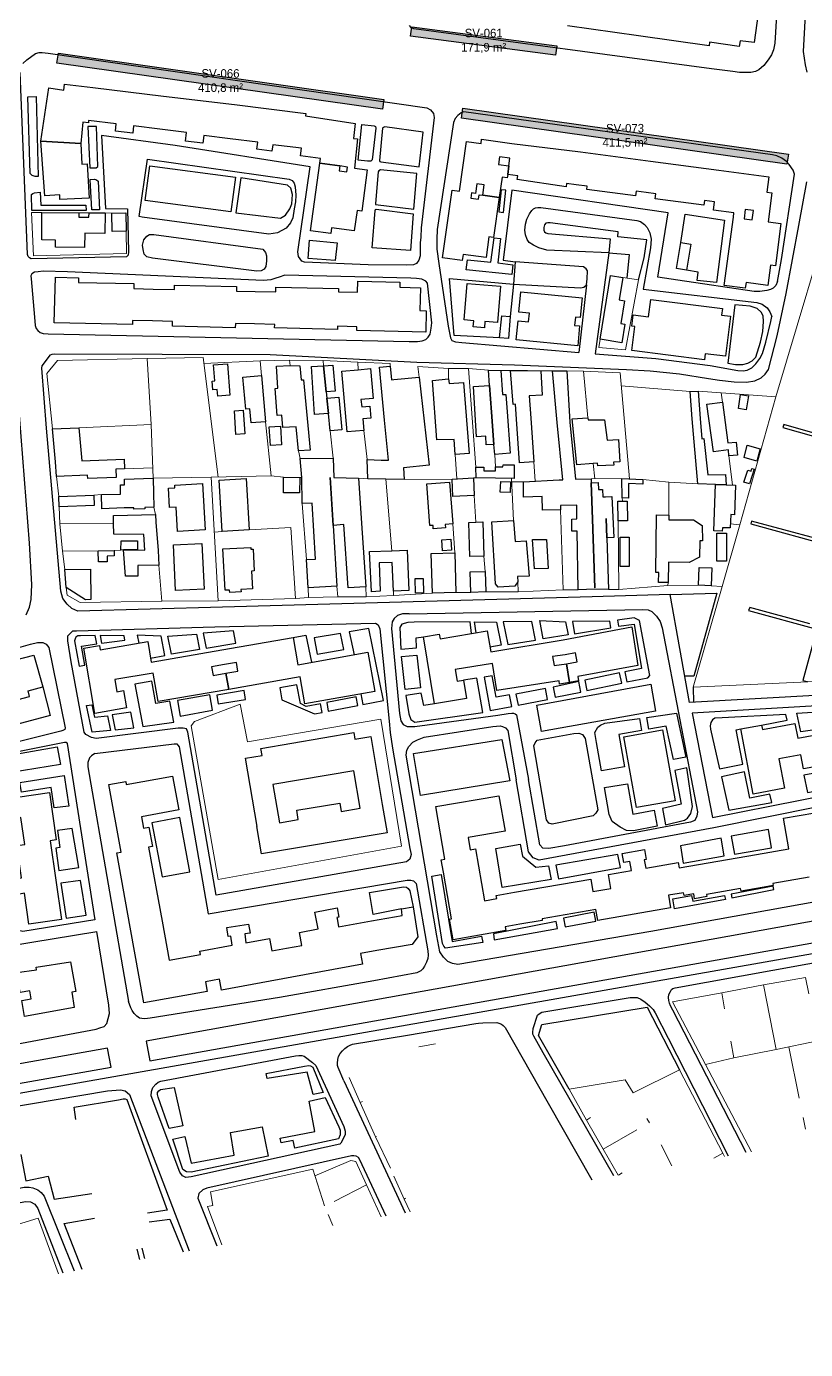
# Model space of a CAD drawing. Header units: metres. Extents: x -1319 to 2200, y -1209 to 1268.
# Drawn here: x -229.9 to 44.5, y -1197 to -731 of the extents above; entities that cross this region are included whole.
import ezdxf

# ---------------------------------------------------------------- set-up
doc = ezdxf.new("R2010")
doc.units = ezdxf.units.M
for name, color, linetype, lineweight, true_color in [('CLADIRI_CONTUR', 7, 'Continuous', 25, 0x4b5962), ('LIMITA_STUDIU', 7, 'Continuous', 25, 0x354c40), ('PARCELE_CONTUR', 7, 'Continuous', 13, 0xb58c63), ('PAVAJ', 7, 'Continuous', 25, 0xd1d6d2), ('STRAZI', 7, 'Continuous', 25, 0xc4cccb), ('VERDE_PLIN', 7, 'Continuous', 25, 0x286847)]:
    doc.layers.add(name, color=color, linetype=linetype, lineweight=lineweight, true_color=true_color)
doc.layers.add('VERDE_CONTUR_CALCUL', color=82, linetype='Continuous', true_color=0x286847)
doc.layers.add('VERDE_SUPRAFETE', color=7, linetype='Continuous', true_color=0x1e372a)

msp = doc.modelspace()

# ---------------------------------------------------------------- hatches: boundary and pattern name
at = {"layer": 'VERDE_PLIN'}
h = msp.add_hatch(color=256, dxfattribs=at)
h.dxf.hatch_style = 1
h.paths.add_polyline_path([(-94.15, -731.05), (-94.59, -734.37), (-43.59, -741.07), (-43.15, -737.76), (-94.15, -731.05)])
h = msp.add_hatch(color=256, dxfattribs=at)
h.dxf.hatch_style = 1
h.paths.add_polyline_path([(-219.17, -743.95), (-104.53, -760.13), (-104.04, -756.64), (-218.67, -740.42), (-219.17, -743.95)])
h = msp.add_hatch(color=256, dxfattribs=at)
h.dxf.hatch_style = 1
h.paths.add_polyline_path([(-76.19, -759.71), (-76.69, -763.24), (37.94, -779.44), (38.44, -775.93), (-76.19, -759.71)])

# ---------------------------------------------------------------- linework, layer by layer
at = {"layer": 'CLADIRI_CONTUR'}
for points in [[(28.79, -719.47), (26.37, -736.67), (21.43, -735.98), (21.15, -737.97), (10.69, -736.5), (10.49, -737.84), (-14.32, -734.32), (-39.31, -730.78)], [(70.99, -987.46), (43.72, -992.49), (42.79, -987.49), (35.08, -988.93), (37.02, -999.28), (26, -1001.33), (21.71, -978.37), (29.02, -977.01), (29.32, -978.64), (40.75, -976.51), (41.72, -981.64), (68.99, -976.61)], [(45.75, -1030.57), (32.95, -1032.79), (33.08, -1033.55), (29.24, -1034.22), (21.76, -1035.52), (21.6, -1034.6), (9.6, -1036.69), (9.73, -1037.45), (5.41, -1038.2), (5.1, -1036.45), (1.71, -1037.05), (1.54, -1036.07), (-3.79, -1037), (-3.02, -1041.44), (-28.65, -1045.9), (-29.33, -1042), (-48.32, -1045.3), (-48.23, -1045.82), (-56.11, -1047.19), (-61.3, -1048.09), (-61.07, -1049.42), (-79.65, -1052.65), (-80.9, -1045.45), (-80.23, -1045.33), (-83.08, -1028.87), (-83.84, -1024.54), (-82.51, -1024.31), (-85.73, -1005.76), (-63.5, -1001.9), (-61.34, -1014.35), (-74.37, -1016.61), (-73.61, -1020.99), (-71.7, -1020.66), (-70.65, -1026.72), (-68.54, -1038.9), (-64.24, -1038.15), (-64.43, -1037.04), (-58.06, -1035.93), (-31.19, -1031.27), (-30.42, -1035.71), (-24.06, -1034.61), (-24.06, -1034.61), (-24.92, -1029.68), (-16.8, -1028.27), (-17.36, -1025.06), (-19.56, -1025.44), (-20.12, -1022.22), (-12.25, -1020.85), (-11.64, -1024.33), (-12.33, -1024.45), (-11.81, -1027.4), (-0.32, -1025.39), (0.02, -1027.36), (27.22, -1022.63), (38.59, -1020.65), (36.71, -1009.88), (47.71, -1007.97)]]:
    msp.add_lwpolyline(points, dxfattribs=at)
for points in [[(-113.27, -770.54), (-114.42, -780.83), (-109.87, -781.46), (-111.79, -795.99), (-113.47, -795.76), (-114.44, -802.98), (-122.48, -801.9), (-122.74, -803.85), (-129.81, -802.9), (-126.62, -779.12), (-119.59, -780.06), (-126.62, -779.12), (-126.38, -777.5), (-133.33, -776.51), (-133.03, -773.89), (-143.16, -772.65), (-143.46, -774.84), (-148.72, -774.18), (-148.39, -771.69), (-158.13, -770.5), (-167.42, -769.36), (-167.75, -772.09), (-173.94, -771.33), (-173.54, -768.37), (-182.98, -767.12), (-192.18, -766.02), (-192.49, -768.61), (-198.58, -767.88), (-198.27, -765.29), (-207.99, -764.14), (-208.1, -764.93), (-210.08, -764.71), (-210.73, -772.15), (-224.8, -771.34), (-222.01, -752.54), (-216.75, -753.35), (-216.47, -751.28), (-206.53, -752.49), (-181.59, -755.47), (-156.66, -758.51), (-131.53, -761.58), (-131.63, -762.47), (-114.11, -765.11), (-114.76, -770.42), (-113.27, -770.54)], [(-210.73, -772.15), (-210.38, -779.43), (-208.48, -779.32), (-207.83, -791.41), (-218.1, -791.94), (-218.18, -790.27), (-223.44, -790.68), (-224.8, -771.34), (-210.73, -772.15)], [(35.83, -800.41), (33.85, -815.32), (32.17, -815.1), (31.23, -822.15), (23.53, -821.13), (23.25, -823.19), (15.87, -822.21), (19.07, -798.18), (19.27, -796.67), (12.01, -795.71), (12.41, -792.75), (8.91, -792.28), (8.69, -793.93), (-8.44, -791.65), (-8.21, -789.89), (-11.64, -789.44), (-15.19, -788.96), (-15.42, -790.68), (-32.59, -788.39), (-32.43, -787.22), (-36.31, -786.7), (-39.69, -786.31), (-39.87, -787.49), (-57.12, -784.86), (-56.9, -783.58), (-60.4, -783.06), (-60, -780.05), (-60.4, -783.06), (-60.59, -784.26), (-62.41, -784.01), (-63.41, -791.25), (-65.38, -805.26), (-67.01, -805.03), (-68.04, -812.38), (-76.15, -811.24), (-76.46, -813.45), (-83.39, -812.48), (-80.03, -788.61), (-77.36, -789), (-74.93, -771.44), (-69.79, -772.16), (-69.59, -770.72), (-58.92, -772.2), (-34.77, -775.15), (-10.17, -778.43), (13.89, -781.63), (31.54, -783.98), (30.84, -789.3), (32.65, -789.54), (31.28, -799.81), (35.83, -800.41)], [(-59.64, -777.41), (-59.64, -777.41), (-63.28, -776.9), (-63.65, -779.54), (-60, -780.05), (-59.64, -777.41)], [(-157.89, -796.32), (-188.11, -792.24), (-186.45, -780.02), (-156.24, -784.11), (-157.89, -796.32)], [(-119.82, -781.78), (-117.06, -782.16), (-116.79, -780.51), (-119.59, -780.06), (-119.82, -781.78)], [(-69.2, -790.45), (-68.69, -786.76), (-71.27, -786.4), (-71.73, -789.78), (-73.11, -789.59), (-73.37, -791.43), (-70.67, -791.81), (-70.45, -790.25), (-69.2, -790.45)], [(-69.16, -790.45), (-69.16, -790.45), (-63.41, -791.25), (-69.16, -790.45)], [(-207.88, -798.18), (-207.87, -796.56), (-202.23, -796.61), (-202.29, -803.86), (-209.36, -803.8), (-209.41, -808.78), (-219.7, -808.7), (-219.68, -806.19), (-224.53, -806.15), (-224.45, -796.52), (-211.46, -796.63), (-211.47, -798.15), (-207.88, -798.18)], [(-199.66, -803.16), (-199.78, -796.77), (-194.94, -796.67), (-194.82, -803.06), (-199.66, -803.16)], [(25.69, -799.06), (26.13, -795.78), (23.25, -795.4), (22.81, -798.68), (25.69, -799.06)], [(2.55, -816.82), (-0.99, -816.2), (0.59, -807.06), (4.13, -807.68), (2.55, -816.82)], [(-142.06, -824.48), (-142.02, -822.74), (-120.02, -823.26), (-120.05, -824.4), (-113.27, -824.56), (-113.18, -820.64), (-98.38, -820.99), (-98.42, -822.85), (-91.11, -823.02), (-91.3, -831.06), (-89.1, -831.11), (-89.28, -838.59), (-113.59, -838.02), (-113.56, -836.72), (-120.36, -836.56), (-120.39, -837.69), (-142.5, -837.17), (-142.47, -835.92), (-149.64, -835.75), (-156.31, -835.59), (-156.34, -837.09), (-178.47, -836.57), (-178.43, -834.87), (-185.51, -834.7), (-192.51, -834.54), (-192.54, -836), (-220.09, -835.35), (-219.71, -819.3), (-211.55, -819.49), (-211.59, -821.1), (-192.06, -821.56), (-192.1, -823.29), (-185.24, -823.45), (-177.81, -823.63), (-177.78, -822.1), (-155.94, -822.61), (-155.98, -824.16), (-149.37, -824.31), (-142.06, -824.48)], [(-21.17, -827.31), (-19.32, -827.63), (-20.62, -835.64), (-19.12, -835.88), (-20.18, -842.36), (-27.85, -841.1), (-24.19, -818.68), (-19.86, -819.44), (-21.17, -827.31)], [(-68.46, -834.92), (-68.64, -837.1), (-72.56, -836.78), (-72.38, -834.6), (-75.74, -834.32), (-74.69, -821.54), (-62.95, -822.5), (-64, -835.28), (-68.46, -834.92)], [(-53.06, -834.97), (-52.78, -832), (-56.49, -831.65), (-55.8, -824.45), (-34.22, -826.51), (-34.88, -833.47), (-36.59, -833.31), (-36.87, -836.24), (-35.09, -836.41), (-35.76, -843.46), (-57.4, -841.4), (-56.76, -834.62), (-53.06, -834.97)], [(-16.75, -836.54), (-16.23, -832.5), (-10.79, -833.19), (-10.02, -827.1), (15.2, -830.3), (14.91, -832.6), (18.1, -833), (16.31, -847.14), (9.11, -846.23), (8.84, -848.34), (-16.68, -845.11), (-15.61, -836.68), (-16.75, -836.54)], [(-60.18, -840.88), (-63.26, -840.66), (-62.51, -832.85), (-59.54, -833.15), (-60.18, -840.88)], [(-158.29, -860.88), (-162.54, -861.2), (-162.72, -858.83), (-164.22, -858.94), (-164.45, -855.88), (-163.55, -855.81), (-163.98, -850.17), (-159.14, -849.79), (-158.29, -860.88)], [(-136.99, -850.44), (-133.57, -850.45), (-133.15, -855.45), (-132.38, -855.45), (-130, -880.2), (-134.12, -880.4), (-134.93, -871.99), (-139.62, -872.2), (-140.01, -867.85), (-141.63, -867.95), (-142.36, -858.51), (-141.33, -858.42), (-141.78, -850.65), (-136.99, -850.44)], [(-124.06, -861.93), (-123.5, -867.28), (-128.41, -867.63), (-129.56, -850.74), (-125.23, -850.5), (-124.34, -859.68), (-124.06, -861.93)], [(-121.21, -859.44), (-124.34, -859.68), (-125.23, -850.5), (-122, -850.32), (-121.21, -859.44)], [(-111.04, -873.25), (-116.98, -873.78), (-118.78, -852.36), (-113.04, -851.86), (-108.74, -851.48), (-107.81, -862.04), (-112.11, -862.41), (-111.83, -864.96), (-109.01, -864.67), (-108.57, -868.89), (-111.38, -869.19), (-111.04, -873.25)], [(-109.92, -883.55), (-104.99, -883.71), (-102.45, -883.78), (-103.78, -869.63), (-105.56, -850.95), (-101.75, -850.62), (-101.29, -855.38), (-100.46, -855.28), (-91.64, -854.55), (-88.08, -885.53), (-97.08, -886.48), (-96.88, -890.52), (-109.7, -890.3), (-109.92, -883.55)], [(-66.09, -866.85), (-66.84, -857.39), (-67.23, -852.02), (-62.8, -852.19), (-62.27, -860.6), (-61.11, -860.55), (-60.59, -866.69), (-59.54, -881.27), (-65, -881.78), (-65.26, -878.2), (-66.09, -866.85)], [(-51.23, -884.37), (-56.23, -884.71), (-57.29, -869.26), (-57.64, -864.06), (-58.54, -864.12), (-59.48, -852.16), (-53.42, -852.11), (-48.7, -852.23), (-48.27, -860.89), (-52.8, -861.09), (-52.28, -868.92), (-51.23, -884.37)], [(-48.12, -901.39), (-48.28, -896.57), (-54.81, -896.82), (-54.83, -891.32), (-42.24, -890.7), (-41.01, -890.63), (-42.94, -870.42), (-44.64, -852.24), (-39.6, -852.22), (-38.49, -870.3), (-36.59, -890.48), (-31.05, -890.29), (-31.01, -891.66), (-28.54, -891.58), (-28.45, -894.06), (-26.97, -894.01), (-26.88, -896.64), (-25.99, -896.61), (-23.7, -896.53), (-23.07, -910.94), (-25.47, -911.06), (-25.72, -904.32), (-25.47, -911.06), (-24.91, -929.29), (-29.72, -929.12), (-29.72, -929.12), (-35.55, -929.36), (-35.94, -908.79), (-37.79, -908.79), (-37.84, -904.46), (-36.03, -904.45), (-36.11, -899.53), (-41.85, -899.69), (-41.82, -901.27), (-48.12, -901.39)], [(-151.19, -865.67), (-152.67, -865.8), (-153.65, -854.49), (-147.08, -853.92), (-145.67, -870.18), (-150.76, -870.62), (-151.19, -865.67)], [(-81.24, -855.13), (-81.05, -856.78), (-75.97, -856.38), (-73.93, -881.37), (-78.9, -881.68), (-79.25, -876.5), (-85.38, -876.58), (-86.84, -855.67), (-81.24, -855.13)], [(-71.35, -875.49), (-72.48, -857.73), (-66.84, -857.39), (-66.09, -866.85), (-65.26, -878.2), (-67.98, -878.37), (-68.15, -875.33), (-71.35, -875.49)], [(-118.8, -873.01), (-122.89, -873.42), (-123.5, -867.28), (-124.06, -861.93), (-119.93, -861.54), (-118.8, -873.01)], [(16.32, -888.8), (16.54, -892.37), (12.75, -892.25), (6.55, -892.01), (4.53, -869.22), (3.84, -859.59), (6.66, -859.39), (7.35, -869.02), (7.92, -876.19), (8.62, -876.12), (10.05, -888.93), (16.32, -888.8)], [(23.62, -866.02), (20.83, -865.59), (21.58, -860.64), (24.37, -861.06), (23.62, -866.02)], [(-156.67, -866.3), (-153.6, -866.09), (-153.03, -874.43), (-156.11, -874.64), (-156.67, -866.3)], [(17.14, -877.6), (20.09, -877.35), (20.48, -881.95), (17.52, -882.19), (17.35, -880.11), (12.08, -880.84), (9.73, -863.95), (15.19, -863.26), (17.14, -877.6)], [(-37.66, -869.23), (-32.18, -868.8), (-32.1, -869.56), (-26.32, -869.56), (-25.39, -876.68), (-21.34, -876.48), (-20.88, -884.29), (-23.12, -884.4), (-23.08, -885.46), (-28.7, -885.7), (-28.82, -884.77), (-30.32, -884.86), (-30.32, -884.86), (-36.12, -885.36), (-37.66, -869.23)], [(-211.47, -872.38), (-210.44, -883.95), (-195.49, -883.35), (-195.36, -886.73), (-198.44, -886.86), (-198.32, -889.8), (-208.33, -890.2), (-208.38, -888.97), (-219.31, -889.5), (-219.64, -884.32), (-219.64, -884.32), (-220.71, -872.71), (-211.47, -872.38)], [(-140.03, -878.37), (-143.99, -878.61), (-144.39, -872), (-140.44, -871.76), (-140.03, -878.37)], [(22.81, -882.83), (23.98, -878.47), (28.52, -879.68), (27.35, -884.05), (22.81, -882.83)], [(-129.31, -898.92), (-132.76, -899.05), (-132.92, -889.87), (-133.48, -883.11), (-121.84, -882.99), (-121.63, -889.79), (-112.94, -890.04), (-111.87, -905.97), (-110.42, -928.3), (-116.65, -928.71), (-118.1, -906.38), (-121.88, -906.72), (-120.62, -928.09), (-130.72, -928.69), (-131.31, -918.74), (-128.14, -918.55), (-129.31, -898.92)], [(-64.72, -887.48), (-64.74, -886.07), (-62.07, -886.07), (-62.03, -885.36), (-58.14, -885.4), (-58.1, -890.17), (-64.71, -890.04), (-71.48, -890), (-71.62, -886.16), (-68.82, -886.17), (-68.82, -887.45), (-64.72, -887.48)], [(-139.33, -889.73), (-133.64, -889.82), (-133.73, -895.29), (-139.41, -895.2), (-139.33, -889.73)], [(-122.88, -889.81), (-122.88, -889.81), (-121.88, -906.72), (-122.88, -889.81)], [(-72.17, -896.2), (-79.69, -896.56), (-79.99, -890.37), (-72.47, -890), (-72.17, -896.2)], [(22.8, -891.46), (24.14, -887.27), (25.28, -887.63), (25.6, -886.63), (26.4, -886.88), (24.74, -892.08), (22.8, -891.46)], [(-185.03, -900.29), (-188.17, -900.37), (-188.16, -900.9), (-192.03, -900.99), (-192.05, -900.47), (-195.49, -900.56), (-195.49, -900.56), (-203.38, -900.88), (-203.48, -895.82), (-196.74, -895.65), (-196.82, -892.46), (-195.36, -892.42), (-195.41, -890.37), (-185.29, -890.12), (-185.16, -895.36), (-185.03, -900.29)], [(-176.66, -908.81), (-177.13, -900.27), (-179.52, -900.4), (-179.89, -893.64), (-177.62, -893.52), (-177.68, -892.52), (-167.87, -891.98), (-166.98, -908.28), (-176.66, -908.81)], [(-151.51, -908.3), (-161, -908.85), (-162.05, -890.77), (-152.57, -890.22), (-151.51, -908.3)], [(-82.46, -906.37), (-82.36, -907.53), (-86.62, -907.87), (-86.71, -906.71), (-87.78, -906.8), (-88.95, -892.07), (-80.91, -891.43), (-79.74, -906.16), (-82.46, -906.37)], [(-59.41, -891.36), (-59.56, -895.1), (-63.02, -894.96), (-62.86, -891.22), (-59.41, -891.36)], [(-30.57, -904.49), (-30.57, -904.49), (-29.73, -928.69), (-30.57, -904.49), (-31.01, -891.66), (-30.57, -904.49)], [(-12.85, -892.15), (-17.84, -891.99), (-17.83, -897.06), (-20.06, -897.02), (-20.26, -890.23), (-12.78, -890.51), (-12.85, -892.15)], [(12.22, -908.63), (12.75, -892.25), (16.54, -892.37), (19.8, -892.48), (19.47, -902.93), (18.12, -902.88), (17.97, -907.62), (15.18, -907.53), (15.14, -908.73), (12.22, -908.63)], [(-218.54, -896.53), (-206.19, -896), (-206.03, -899.67), (-218.38, -900.19), (-218.54, -896.53)], [(-21.55, -905.11), (-21.63, -898.16), (-18.35, -898.12), (-18.27, -905.07), (-21.55, -905.11)], [(-199.21, -903.27), (-184.5, -902.91), (-184.28, -905.57), (-183.52, -915.54), (-183.29, -920.74), (-190.71, -920.78), (-190.67, -924.58), (-195.07, -924.62), (-195.73, -915.37), (-190.79, -915.36), (-188.21, -915.43), (-188.53, -909.87), (-199.13, -909.79), (-199.21, -905.9), (-199.21, -905.9), (-199.21, -903.27)], [(-7.23, -923.31), (-8.24, -923.3), (-8, -903.04), (-3.67, -903.09), (-3.67, -904.73), (5.02, -904.71), (8.1, -906.77), (8.22, -912.15), (7.29, -912.15), (7.17, -917.93), (3.45, -919.75), (-3.83, -919.65), (-3.95, -926.87), (-7.27, -926.83), (-7.23, -923.31)], [(-68.79, -917.54), (-73.72, -917.71), (-74.15, -905.67), (-69.21, -905.5), (-68.79, -917.54)], [(-63.74, -928.45), (-64.72, -927.32), (-66.05, -905.47), (-58.32, -905.03), (-57.82, -912.33), (-53.87, -912.17), (-52.85, -924.55), (-56.99, -924.71), (-56.87, -926.55), (-57.96, -928.08), (-63.74, -928.45)], [(-196.53, -912.14), (-190.75, -912.19), (-190.79, -915.36), (-195.73, -915.37), (-196.62, -915.39), (-196.53, -912.14)], [(-177.37, -929.63), (-178.14, -913.53), (-168.08, -913.05), (-167.31, -929.15), (-177.37, -929.63)], [(-83.38, -915.62), (-83.66, -911.8), (-80.49, -911.56), (-80.2, -915.39), (-83.38, -915.62)], [(-46.8, -911.62), (-46.19, -921.94), (-50.92, -922.06), (-51.69, -911.66), (-46.8, -911.62)], [(-20.86, -921.15), (-20.84, -910.84), (-17.61, -910.84), (-17.63, -921.16), (-20.86, -921.15)], [(16.59, -919.35), (13.2, -919.35), (13.2, -909.4), (16.59, -909.4), (16.59, -919.35)], [(-201.51, -917.52), (-201.46, -919.5), (-204.52, -919.58), (-204.62, -915.72), (-199.06, -915.58), (-199.01, -917.46), (-201.51, -917.52)], [(-150.89, -915.12), (-150.1, -915.08), (-149.72, -922.72), (-150.62, -922.77), (-150.3, -929.05), (-154.37, -929.26), (-154.33, -930.12), (-158.33, -930.32), (-158.37, -929.46), (-159.89, -929.5), (-160.7, -914.96), (-150.92, -914.49), (-150.89, -915.12)], [(-101.26, -915.62), (-95.85, -915.39), (-95.24, -929.67), (-100.65, -929.9), (-101.1, -919.73), (-105.72, -919.91), (-105.36, -929.9), (-108.36, -930.1), (-109.04, -915.95), (-101.26, -915.62)], [(-78.63, -930.3), (-86.92, -930.55), (-87.33, -916.59), (-79.04, -916.35), (-78.63, -930.3)], [(-207.37, -922.17), (-207.28, -932.86), (-209.06, -932.95), (-215.91, -928.6), (-216.43, -922.21), (-207.37, -922.17)], [(11.29, -927.95), (6.76, -927.8), (6.97, -921.49), (11.49, -921.64), (11.29, -927.95)], [(-90.22, -925.36), (-90.06, -930.48), (-92.89, -930.57), (-93.05, -925.45), (-90.22, -925.36)], [(-68.1, -930.13), (-73.36, -930.29), (-73.58, -923.09), (-68.33, -922.93), (-68.1, -930.13)], [(-35.7, -959.9), (-35.49, -961.42), (-38.61, -962.04), (-39.65, -955.42), (-38.61, -962.04), (-42.12, -962.59), (-42.31, -961.41), (-64.23, -964.86), (-65.73, -955.34), (-78.88, -957.52), (-78.21, -961.62), (-76.03, -961.26), (-74.96, -967.72), (-86.16, -969.57), (-90.07, -945.9), (-84.52, -944.98), (-84.25, -946.64), (-67.63, -943.89), (-66.37, -951.27), (-40.91, -946.96), (-16.7, -942.49), (-14.53, -956.02), (-35.7, -959.9)], [(-107.22, -965.21), (-131.82, -969.59), (-133.51, -960.09), (-158.66, -964.45), (-183.55, -968.76), (-185.29, -958.7), (-198.83, -961.02), (-198.11, -965.27), (-195.76, -964.87), (-194.71, -971.01), (-205.81, -972.91), (-209.74, -949.92), (-204.23, -948.98), (-203.97, -950.48), (-187.19, -947.61), (-185.95, -954.87), (-161.07, -950.56), (-135.92, -946.2), (-134.28, -955.78), (-109.69, -951.39), (-107.22, -965.21)], [(-159.65, -958.75), (-155.46, -958.03), (-155.98, -955.03), (-160.16, -955.75), (-164.71, -956.54), (-164.19, -959.54), (-159.65, -958.75), (-158.66, -964.45), (-159.65, -958.75)], [(-35.95, -954.71), (-36.5, -951.57), (-40.15, -952.24), (-44.58, -952.94), (-44.08, -956.11), (-39.65, -955.42), (-35.95, -954.71)], [(-224.18, -963.58), (-221.5, -973.72), (-236.94, -977.8), (-248.61, -980.96), (-249.27, -978.55), (-257.17, -980.74), (-261.13, -966.42), (-253.24, -964.23), (-254.54, -959.51), (-248.79, -957.92), (-244.64, -972.91), (-238.68, -971.23), (-239.09, -969.66), (-228.77, -966.93), (-229.29, -964.94), (-224.18, -963.58)], [(-148.62, -1012.75), (-152.71, -988.75), (-146.91, -987.76), (-147.34, -985.29), (-114.65, -979.71), (-114.26, -981.99), (-108.67, -981.04), (-104.58, -1005.02), (-102.91, -1015.04), (-147.09, -1022.42), (-148.71, -1012.77), (-148.62, -1012.75)], [(-1.42, -1003.7), (-15.04, -1006.12), (-19.49, -981.13), (-5.87, -978.71), (-1.42, -1003.7)], [(-151.68, -1047.15), (-151.13, -1050.31), (-152.95, -1050.62), (-152.61, -1053.71), (-144.32, -1052.19), (-143.5, -1056.61), (-138.32, -1055.66), (-132.91, -1054.66), (-133.76, -1050.06), (-127.21, -1048.85), (-128.3, -1042.9), (-120.48, -1041.46), (-119.89, -1044.64), (-120.58, -1044.76), (-120.5, -1045.19), (-119.96, -1048.11), (-108.4, -1045.99), (-97.54, -1044.1), (-97.84, -1041.75), (-93.76, -1041.11), (-92.01, -1051.58), (-94.03, -1054.28), (-106.48, -1056.42), (-106.48, -1056.42), (-112.24, -1057.48), (-111.54, -1061.29), (-136.45, -1065.86), (-161.18, -1070.41), (-161.89, -1066.55), (-166.88, -1067.46), (-166.28, -1070.87), (-188.51, -1074.91), (-193.36, -1048.19), (-198.11, -1022.05), (-196.54, -1021.78), (-200.88, -998.02), (-194.92, -996.93), (-194.73, -997.98), (-178.42, -995), (-176.25, -1006.92), (-189.39, -1009.32), (-188.65, -1013.38), (-186.77, -1013.04), (-185.54, -1019.77), (-186.91, -1020.02), (-182.16, -1046.16), (-179.68, -1059.84), (-168.65, -1057.84), (-168.86, -1056.67), (-157.42, -1054.57), (-157.87, -1051.37), (-158.88, -1051.54), (-159.33, -1048.29), (-151.68, -1047.15)], [(-134.7, -1007.03), (-119.54, -1004.5), (-119.05, -1007.43), (-112.39, -1006.35), (-114.65, -993.12), (-143.11, -997.97), (-140.81, -1011.42), (-134.15, -1010.33), (-134.7, -1007.03)], [(-230.47, -1019.1), (-231.85, -1009.63), (-237.71, -1010.48), (-239.46, -998.45), (-233.71, -997.62), (-233.01, -1002.4), (-221.81, -1000.78), (-219.39, -1017.49), (-221.57, -1017.81), (-217.55, -1045.55), (-229.02, -1047.21), (-230.6, -1036.29), (-232.39, -1036.55), (-233.18, -1031.12), (-231.6, -1030.89), (-233.25, -1019.5), (-230.47, -1019.1)], [(-228.7, -1070.65), (-232.06, -1071.27), (-233.34, -1064.16), (-226.4, -1063.2), (-226.5, -1062.29), (-214.38, -1060.39), (-212.49, -1070.86), (-213.97, -1071.08), (-213.1, -1076.47), (-230.59, -1079.7), (-231.52, -1074.02), (-228.2, -1073.48), (-228.7, -1070.65)]]:
    msp.add_lwpolyline(points, close=True, dxfattribs=at)
at = {"layer": 'LIMITA_STUDIU'}
msp.add_lwpolyline([(-1151.04, -101.24), (-1199.93, -172.65), (-1248.44, -234.36), (-1254.36, -243.67), (-1210.28, -289.6), (-1183.63, -319.61), (-1140.69, -378.86), (-1120.25, -419.47), (-1109.9, -447.42), (-1094.89, -491.66), (-1062.55, -576.26), (-1039.27, -620.12), (-1000.46, -686.87), (-976.01, -726.46), (-940.69, -775.74), (-900.33, -827.74), (-859.19, -867.84), (-795.54, -918.3), (-607.19, -1065.51), (-531.65, -1126.57), (-496.46, -1146.75), (-436.44, -1142.61), (-129.2, -1088.54), (88.91, -1050.12)], dxfattribs=at)
at = {"layer": 'PARCELE_CONTUR'}
for points in [[(33.97, -861.45), (56.23, -787.22), (83.06, -790.96)], [(-194.82, -803.06), (-194.71, -810.95), (-227.42, -811.79), (-228.08, -796.55), (-224.45, -796.52)], [(-211.46, -796.63), (-207.87, -796.56)], [(-202.23, -796.61), (-199.78, -796.77)], [(15.17, -928.25), (4.93, -963.65), (95.85, -959.5), (124.71, -856.13), (140.41, -799.13), (105.79, -794.26)], [(-19.86, -819.44), (-14.4, -820.25), (-18.87, -844.85), (-28.34, -844.02), (-27.85, -841.1)], [(-220.71, -872.71), (-222.67, -853.21), (-218.97, -848.61), (-187.4, -847.89), (-185.99, -871.21)], [(-187.4, -847.89), (-167.65, -847.53), (-162.34, -889.67)], [(-167.38, -849.66), (-147.6, -848.77), (-147.08, -853.92)], [(-147.6, -848.77), (-137.25, -848.49), (-136.99, -850.44)], [(-137.25, -848.49), (-125.4, -848.66), (-125.23, -850.5)], [(-125.4, -848.66), (-113.25, -849.24), (-113.04, -851.86)], [(-113.25, -849.24), (-101.86, -849.68), (-101.75, -850.62)], [(-91.64, -854.55), (-92.04, -850.71), (-81.26, -851.39), (-81.24, -855.13)], [(-81.26, -851.39), (-74.27, -851.39), (-71.62, -886.16)], [(-74.27, -851.39), (-67.23, -852.02)], [(-62.8, -852.19), (-59.48, -852.16)], [(-48.7, -852.23), (-44.64, -852.24)], [(-39.6, -852.22), (-33.72, -852.43), (-32.18, -868.8)], [(-33.72, -852.43), (-20.78, -853.02), (-17.57, -890.33)], [(3.84, -859.59), (-20.4, -857.49)], [(6.66, -859.39), (14.71, -859.97), (15.19, -863.26)], [(14.71, -859.97), (33.97, -861.45), (21.3, -906.51), (18.02, -906.19)], [(-211.47, -872.38), (-185.99, -871.21), (-185.29, -890.12)], [(-145.67, -870.18), (-143.72, -889.3)], [(-122.89, -873.42), (-121.84, -882.99)], [(-111.04, -873.25), (-109.92, -883.55)], [(-134.12, -880.4), (-133.48, -883.11)], [(-78.9, -881.68), (-78.3, -890.29)], [(-65, -881.78), (-64.74, -886.07)], [(-51.23, -884.37), (-50.73, -891.12)], [(-30.32, -884.86), (-29.76, -890.28)], [(17.52, -882.19), (18.73, -892.44)], [(-219.31, -889.5), (-218.54, -896.53)], [(-195.36, -886.73), (-185.42, -886.48)], [(-185.29, -890.12), (-164.88, -889.72)], [(-162.35, -933.29), (-164.88, -889.72), (-143.72, -889.3), (-139.33, -889.73)], [(-133.64, -889.82), (-132.92, -889.87)], [(-112.94, -890.04), (-109.7, -890.3)], [(-72.47, -890), (-71.48, -890)], [(-101.26, -915.62), (-103.29, -890.41)], [(-96.88, -890.52), (-79.99, -890.37)], [(-58.32, -905.03), (-59.02, -890.15)], [(-54.83, -891.32), (-58.96, -891.33)], [(-20.26, -890.23), (-31.05, -890.29)], [(-12.78, -890.51), (-3.66, -891.49)], [(6.55, -892.01), (-3.66, -891.49), (-3.67, -903.09)], [(-206.19, -896), (-203.48, -895.82)], [(-132.76, -899.05), (-131.31, -918.74)], [(-72.17, -896.2), (-71.68, -905.59)], [(-20.06, -897.02), (-20.01, -898.14)], [(-218.38, -900.19), (-218.11, -906.12), (-199.21, -905.9)], [(-185.03, -900.29), (-184.5, -902.91)], [(-41.82, -901.27), (-40.89, -929.44), (-35.55, -929.36)], [(-218.11, -906.12), (-217.16, -915.77), (-204.62, -915.72)], [(-151.51, -908.3), (-136.82, -907.45), (-135.11, -932.43), (-162.35, -933.29)], [(-79.74, -906.16), (-79.04, -916.35)], [(-21.55, -905.11), (-21.3, -929.29), (-3.98, -927.91)], [(11.29, -927.95), (15.17, -928.25), (21.3, -906.51)], [(-161, -908.85), (-163.75, -909.07)], [(-217.16, -915.77), (-216.43, -922.21)], [(-199.06, -915.58), (-196.62, -915.39)], [(-68.79, -917.54), (-68.33, -922.93)], [(-183.29, -920.74), (-182.25, -933.45), (-162.35, -933.29)], [(-56.87, -926.55), (-56.68, -930.1), (-40.89, -929.44)], [(-3.95, -926.87), (-3.98, -927.91), (6.76, -927.8)], [(-215.91, -928.6), (-215.55, -931.28), (-210.98, -933.9), (-182.25, -933.45)], [(-130.72, -928.69), (-130.55, -932.15), (-120.25, -931.92)], [(-120.62, -928.09), (-120.25, -931.92), (-110.21, -931.83)], [(-110.42, -928.3), (-110.21, -931.83), (-100.61, -931.41)], [(-100.65, -929.9), (-100.61, -931.41), (-86.92, -930.55)], [(-78.63, -930.3), (-73.36, -930.29)], [(-68.1, -930.13), (-56.68, -930.1)], [(-24.91, -929.29), (-21.3, -929.29)], [(-135.11, -932.43), (-130.55, -932.15)], [(-154.67, -969.67), (-152.09, -982.89), (-105.05, -974.9), (-97.8, -1019.66), (-162.41, -1031.38), (-171.86, -977.32), (-170.77, -975.78), (-154.67, -969.67)], [(45.6, -1071.74), (44.5, -1065.92), (29.7, -1068.54), (34.15, -1091.25), (48.78, -1088.25)], [(19.24, -1094.2), (9.22, -1096.6), (-2.33, -1074.46), (14.97, -1071.35)], [(15.96, -1076.99), (14.97, -1071.35), (29.7, -1068.54)], [(-91.75, -1090.38), (-85.8, -1089.27)], [(18.17, -1088.32), (19.24, -1094.2), (34.15, -1091.25)], [(42.21, -1108.47), (38.56, -1090.34)], [(-16.28, -1106.52), (0.11, -1098.52), (15.33, -1127.86)], [(9.22, -1096.6), (25.42, -1127.3)], [(-116.27, -1101.16), (-112.38, -1110.01), (-111.55, -1109.62)], [(-32.67, -1116.15), (-38.79, -1105.3), (-18.99, -1101.96), (-16.28, -1106.52)], [(-112.38, -1110.01), (-107.02, -1122.08), (-106.65, -1121.94)], [(-31.22, -1115.21), (-32.67, -1116.15), (-26.77, -1126.39), (-14.88, -1119.55)], [(-11.43, -1115.59), (-10.47, -1117.18)], [(43.63, -1115.23), (44.46, -1119.32)], [(-107.02, -1122.08), (-101.74, -1133.11)], [(-26.77, -1126.39), (-21.47, -1135.56)], [(-6.31, -1124.93), (-2.59, -1132.24)], [(-128.29, -1135.79), (-115.7, -1130.35), (-113.94, -1130.81), (-110.15, -1138.92), (-121.48, -1144.81)], [(12.23, -1129.62), (15.33, -1127.86), (15.9, -1128.98)], [(-124.97, -1146.4), (-129, -1133.51), (-165.04, -1141.49), (-164.23, -1146.28), (-166.08, -1146.64), (-161.11, -1160.15)], [(-100.55, -1135.94), (-96.88, -1143.97), (-96.38, -1143.71)], [(-21.38, -1135.54), (-20.06, -1134.76)], [(-110.15, -1138.92), (-104.95, -1150.27)], [(-96.88, -1143.97), (-94.72, -1148.46)], [(-236.99, -1154.94), (-237.25, -1154.28), (-225.81, -1150.74), (-218.58, -1170.27)], [(-123.6, -1149.41), (-122.04, -1153.28)]]:
    msp.add_lwpolyline(points, dxfattribs=at)
at = {"layer": 'PAVAJ'}
for points in [[(-226.49, -755.63), (-225.75, -783.83), (-226.85, -783.83), (-227.88, -783.43), (-228.54, -782.81), (-229.38, -755.7), (-226.49, -755.63)], [(-207.57, -780.78), (-206.32, -780.78), (-205.33, -780.74), (-204.75, -780.34), (-205.26, -766.16), (-208.23, -766.2), (-207.57, -780.78)], [(-111.79, -765.46), (-107.4, -765.97), (-107, -766.22), (-106.85, -766.74), (-108.09, -777.91), (-108.64, -778.39), (-109.78, -778.39), (-113.04, -778.02), (-111.79, -765.46)], [(-105.53, -778.13), (-105.42, -778.51), (-105.07, -778.7), (-91.56, -780.38), (-90.2, -768.18), (-103.72, -766.37), (-104.18, -766.52), (-104.49, -766.76), (-105.53, -778.13)], [(-106.96, -793.33), (-106.92, -793.66), (-93.44, -795.29), (-92.42, -782.8), (-105.22, -781.52), (-105.77, -781.81), (-106.02, -782.18), (-106.96, -793.33)], [(-207.42, -784.91), (-205.92, -784.8), (-205.19, -784.95), (-204.67, -785.46), (-204.16, -795.5), (-206.87, -795.54), (-207.42, -784.91)], [(-154.37, -784.26), (-156.17, -796.61), (-140.46, -798.55), (-138.62, -797.38), (-137.09, -795.25), (-136.43, -793.49), (-136.24, -790.16), (-136.81, -787.89), (-137.93, -786.9), (-154.37, -784.26)], [(-225.08, -789.31), (-224.89, -793.89), (-208.96, -793.96), (-208.89, -795.83), (-228.01, -795.79), (-228.12, -790.15), (-227.71, -789.79), (-227.09, -789.57), (-225.08, -789.31)], [(-62.68, -788.48), (-63.48, -796.3), (-61.89, -796.46), (-61.1, -788.64), (-62.68, -788.48)], [(-106.76, -795.36), (-93.68, -796.96), (-94.64, -809.92), (-108.16, -808.97), (-107.1, -795.79), (-107.03, -795.47), (-106.76, -795.36)], [(-14.4, -820.25), (-12.33, -812.43), (-11.41, -806.09), (-21.67, -805.03), (-21.52, -803.31), (-45.48, -800.09), (-46.25, -800.12), (-46.98, -800.23), (-47.46, -800.86), (-47.68, -801.81), (-47.68, -802.72), (-47.42, -803.35), (-47.02, -803.71), (-46.32, -803.93), (-24.29, -805.75), (-24.84, -810.76), (-17.68, -811.33), (-18.42, -819.66)], [(0.59, -807.06), (2.03, -797.05), (15.95, -799.25), (13.07, -821.15), (6.31, -820.47), (6.72, -817.49), (2.55, -816.82)], [(-130.18, -806.19), (-120.47, -807.21), (-121.16, -813.37), (-130.73, -812.74), (-130.18, -806.19)], [(-65.18, -805.38), (-62.95, -805.64), (-63.87, -814.17), (-58.59, -814.9), (-58.96, -818.31), (-75.07, -816.74), (-74.6, -813.18), (-66.36, -814.01), (-65.18, -805.38)], [(-63.26, -840.66), (-79.32, -839.85), (-80.9, -819.7), (-58.41, -821.7), (-59.54, -833.15)], [(19.57, -828.99), (17.16, -849.54), (19.87, -849.98), (22.43, -849.98), (24.12, -849.61), (25.65, -848.8), (26.97, -847.48), (28.66, -842.21), (29.46, -838.4), (29.68, -834.88), (29.54, -832.91), (28.8, -831.59), (27.41, -830.34), (24.92, -829.54), (19.57, -828.99)], [(68.82, -880.38), (36.8, -871.22), (36.52, -872.26), (68.86, -881.38)], [(59.58, -914.41), (25.49, -905.16), (25.19, -906.11), (54.21, -914.15)], [(-3.14, -931.05), (13.19, -930.55), (5.13, -959.78), (1.95, -959.84)], [(45.98, -941.42), (24.83, -935.59), (24.44, -936.68), (48.41, -943.26), (43.54, -961.31), (45.12, -961.64)], [(-73.12, -944.8), (-73.68, -940.73), (-93.39, -940.8), (-95.59, -940.87), (-97.71, -941.53), (-98.44, -942.7), (-98, -950.25), (-92.58, -949.81), (-92.66, -946.29), (-90.07, -945.9)], [(-71.51, -944.53), (-72.07, -940.65), (-64.31, -940.8), (-62.77, -948.93), (-66.66, -949.57)], [(-60.42, -948.64), (-50.61, -947.1), (-51.92, -940.58), (-61.96, -940.69), (-60.42, -948.64)], [(-39.1, -945.27), (-47.97, -946.66), (-49.07, -940.21), (-40.06, -940.65), (-39.1, -945.27)], [(-36.86, -944.87), (-24.11, -942.75), (-24.48, -940.48), (-37.64, -940.58), (-36.86, -944.87)], [(-19.14, -958.24), (-18.45, -961.84), (-11.01, -960.38), (-10.39, -959.54), (-13.94, -940.2), (-15.84, -939.23), (-21.73, -940.08), (-21.34, -942.21), (-15.92, -941.44), (-13.25, -957.06), (-19.14, -958.24)], [(-205.69, -945.53), (-210.82, -945.61), (-211.77, -945.64), (-212.47, -946.08), (-212.76, -946.67), (-212.94, -947.37), (-211.37, -956.3), (-209.35, -955.9), (-210.53, -949.27), (-205.16, -948.43), (-205.69, -945.53)], [(-203.49, -948.14), (-195.3, -947.16), (-195.43, -945.65), (-203.91, -945.54), (-203.49, -948.14)], [(-186.19, -953.48), (-181.19, -952.54), (-182.5, -945.73), (-190.89, -945.42), (-190.34, -948.15)], [(-178.84, -952.04), (-180.09, -945.74), (-169.98, -945.01), (-168.95, -950.36), (-178.84, -952.04)], [(-166.64, -949.99), (-156.13, -948.24), (-157.01, -943.84), (-167.63, -944.65), (-166.64, -949.99)], [(-135.92, -946.2), (-131.54, -945.38), (-129.52, -954.93)], [(-127.47, -952.01), (-118.09, -950.4), (-119.34, -944.83), (-128.57, -946.29), (-127.47, -952.01)], [(-112.16, -966.09), (-111.46, -969.81), (-104.14, -968.42), (-109.34, -943.07), (-116.3, -944.21), (-114.5, -952.25)], [(-248.79, -957.92), (-227.27, -952.4), (-224.18, -963.58)], [(-97.82, -952.89), (-92.44, -952.37), (-91.15, -963.91), (-96.54, -964.54), (-97.82, -952.89)], [(-68.7, -960.18), (-66.58, -971.9), (-58.96, -970.51), (-59.76, -966.4), (-64.45, -967.19), (-65.83, -959.68), (-68.7, -960.18)], [(-33.2, -961.25), (-32.5, -964.87), (-20.27, -962.27), (-21.02, -958.68), (-33.2, -961.25)], [(-191.7, -962.65), (-188.88, -977.51), (-177.96, -975.97), (-179.39, -968.66), (-184.3, -969.39), (-185.76, -961.62), (-191.7, -962.65)], [(-140.71, -963.97), (-139.91, -968.14), (-128.4, -973.12), (-125.77, -972.56), (-126.32, -969.54), (-131.34, -970.52), (-133.33, -969.41), (-134.67, -962.91), (-140.71, -963.97)], [(-86.16, -969.57), (-89.95, -970.1), (-90.86, -965.82), (-96.28, -966.66), (-95.22, -973.11), (-94.56, -975.08), (-93.17, -975.96), (-69.21, -972.59), (-71.26, -960.51), (-76.03, -961.26)], [(-56.78, -970.07), (-46.36, -968.03), (-47.09, -964.15), (-57.6, -966.13), (-56.78, -970.07)], [(-50.13, -970.08), (-10.06, -962.61), (-8.37, -972.14), (-48.48, -979.31), (-50.13, -970.08)], [(-44.35, -963.65), (-43.67, -967.18), (-34.61, -965.44), (-35.41, -961.73), (-44.35, -963.65)], [(4.93, -963.65), (5.02, -969.06)], [(-176.74, -968.4), (-175.77, -973.85), (-164.34, -971.8), (-165.31, -966.35), (-176.74, -968.4)], [(-162.88, -966.5), (-162.36, -969.6), (-152.76, -968.04), (-153.28, -964.88), (-162.88, -966.5)], [(-123.59, -972.12), (-113.15, -970.14), (-113.74, -967.14), (-124.14, -969.1), (-123.59, -972.12)], [(-201.41, -973.78), (-200.33, -978.99), (-206.74, -979.59), (-208.7, -970.16), (-206.91, -969.85), (-205.93, -974.3), (-201.41, -973.78)], [(-199.66, -973.45), (-198.69, -978.77), (-192.04, -978), (-193.14, -972.54), (-199.66, -973.45)], [(-10.67, -978.48), (-11.4, -974.36), (-1.01, -972.85), (2.32, -988.31), (-2.07, -989.11), (-4.56, -977.43), (-10.67, -978.48)], [(29.02, -977.01), (38.03, -975.31), (37.59, -973.26), (15.17, -974.51), (12.53, -974.65), (11.73, -975.24), (11.07, -976.16), (10.9, -977.29), (11.03, -978.5), (14.22, -992.46), (22.35, -990.77), (20.04, -978.76), (21.71, -978.37)], [(41.37, -972.83), (50.89, -972.25), (51.77, -978.18), (42.83, -979.42), (41.37, -972.83)], [(-13.95, -974.76), (-13.25, -978.91), (-21.3, -980.3), (-19.3, -991.74), (-27.38, -993.16), (-29.14, -983.12), (-29.76, -979.61), (-28.7, -977.81), (-27.75, -977.01), (-26.21, -976.42), (-13.95, -974.76)], [(-93.59, -986.99), (-62.46, -982.08), (-59.67, -996.66), (-91.17, -1001.86), (-93.59, -986.99)], [(-50.06, -982.39), (-37.16, -979.97), (-35.33, -979.9), (-34.09, -980.34), (-33.13, -981.81), (-28.67, -1006.86), (-29.33, -1008.03), (-30.35, -1009.06), (-44.78, -1011.91), (-45.88, -1011.55), (-46.76, -1010.38), (-51.19, -984.33), (-50.79, -983.27), (-50.06, -982.39)], [(-236.43, -987.75), (-219.14, -984.74), (-217.93, -990.94), (-235.33, -993.72), (-236.43, -987.75)], [(-5.92, -1006.4), (-4.89, -1012.15), (1.85, -1010.58), (2.94, -1009.77), (4.12, -1008.23), (4.7, -1005.69), (2.67, -992.13), (-1.56, -993.03), (0.67, -1004.94), (-5.92, -1006.4)], [(43.83, -994.65), (45.15, -1000.73), (56.58, -998.83), (55.41, -992.53), (43.83, -994.65)], [(-232.24, -997.24), (-216.65, -994.78), (-214.93, -1005.55), (-220.09, -1006.21), (-221.19, -999.03), (-231.6, -1000.71), (-232.24, -997.24)], [(22.95, -993.48), (14.86, -995.24), (17.42, -1006.96), (32.59, -1004.25), (31.93, -1001.39), (24.91, -1002.75), (22.95, -993.48)], [(-8.85, -1007.01), (-7.79, -1012.66), (-16.07, -1014.28), (-18.56, -1014.13), (-20.83, -1013.03), (-23.57, -1011.03), (-24.67, -1008.58), (-26.28, -999.06), (-18.27, -997.71), (-16.29, -1008.42), (-8.85, -1007.01)], [(-185.75, -1011.45), (-182.07, -1030.49), (-172.34, -1028.69), (-175.88, -1009.54), (-185.75, -1011.45)], [(-218.45, -1028.22), (-211.45, -1027.2), (-213.79, -1013.42), (-218.94, -1014.12), (-218.15, -1020.16), (-219.58, -1020.38), (-218.45, -1028.22)], [(19.45, -1022.54), (32.54, -1020.3), (31.44, -1013.86), (18.29, -1016.18), (19.45, -1022.54)], [(-46.01, -1026.62), (-45.06, -1031.46), (-62.35, -1034.24), (-64.62, -1020.47), (-56.05, -1018.93), (-55.24, -1023.18), (-50.48, -1027.13), (-46.01, -1026.62)], [(1.39, -1025.69), (15.86, -1023.05), (14.76, -1016.9), (0.44, -1019.53), (1.39, -1025.69)], [(-42.57, -1031.16), (-20.74, -1027.21), (-21.61, -1022.66), (-43.45, -1026.33), (-42.57, -1031.16)], [(-69.22, -1053.57), (-82.32, -1055.57), (-82.94, -1054.94), (-83.38, -1053.99), (-87.08, -1030.22), (-83.88, -1029.62), (-79.94, -1053.22), (-69.63, -1051.37), (-69.22, -1053.57)], [(-217.79, -1032.76), (-215.88, -1045.07), (-208.85, -1043.97), (-210.83, -1031.74), (-217.79, -1032.76)], [(-97.84, -1041.75), (-107.83, -1043.77), (-109.07, -1035.97), (-97.06, -1033.99), (-96, -1034.13), (-95.41, -1034.65), (-94.86, -1035.42), (-93.76, -1041.11)], [(18.25, -1036.65), (18.5, -1037.93), (33.36, -1035), (33.1, -1033.72), (18.25, -1036.65)], [(16.25, -1038.42), (-1.66, -1041.72), (-2.28, -1038.24), (4.36, -1037.1), (4.75, -1039.01), (15.99, -1037.04), (16.25, -1038.42)], [(-40.72, -1045.03), (-40.2, -1048.07), (-29.33, -1046.16), (-29.93, -1042.96), (-40.72, -1045.03)], [(-65.45, -1050.57), (-65.16, -1052.65), (-42.89, -1048.64), (-43.36, -1046.19), (-65.45, -1050.57)], [(-38.79, -1105.3), (-49.56, -1086.35), (-48.44, -1082.45), (-11.32, -1076.43), (0.11, -1098.52)], [(-145.44, -1099.79), (-132.03, -1097.23), (-130.46, -1096.9), (-129.83, -1097.01), (-129.06, -1097.49), (-125.36, -1106.46), (-128.95, -1107.19), (-131.04, -1099.25), (-145.14, -1101.55), (-145.44, -1099.79)], [(-212.47, -1115.92), (-213.05, -1111.57), (-197.47, -1108.99), (-195.89, -1108.7), (-195.16, -1108.73), (-194.54, -1108.88), (-180.33, -1147.89), (-187.23, -1148.98)], [(-177.93, -1104.68), (-174.81, -1118.24), (-179.65, -1119.12), (-183.46, -1108.05), (-183.71, -1107.18), (-183.71, -1106.41), (-183.31, -1105.86), (-182.65, -1105.42), (-177.93, -1104.68)], [(-140.53, -1122.5), (-128.29, -1120.16), (-130.35, -1109.46), (-124.67, -1108.18), (-119.91, -1118.51), (-119.47, -1119.68), (-119.47, -1121.37), (-119.98, -1122.76), (-135.44, -1126.06), (-135.99, -1123.35), (-140.2, -1124.15), (-140.53, -1122.5)], [(-174.15, -1121.97), (-171.92, -1131.31), (-156.72, -1128.57), (-158.07, -1120.58), (-146.94, -1118.53), (-144.74, -1128.93), (-171.92, -1134.5), (-173.53, -1134.43), (-174.78, -1133.55), (-178.37, -1122.89), (-174.15, -1121.97)], [(-231.88, -1128.3), (-230.07, -1137.56), (-222.3, -1135.95), (-220.14, -1144.01), (-206.9, -1142.02)], [(-210.3, -1168.81), (-216.59, -1152.61), (-205.95, -1150.77)], [(-186.71, -1152.05), (-179.37, -1151.07), (-174.67, -1162.54)], [(-191.01, -1161.63), (-190.1, -1165.26)], [(-188.21, -1164.92), (-189.12, -1161.3)]]:
    msp.add_lwpolyline(points, dxfattribs=at)
at = {"layer": 'STRAZI'}
for points in [[(37.53, -672.41), (33.68, -736.8), (33.25, -739.22), (32.51, -740.91), (31.34, -742.77), (29.77, -744.71), (28.08, -746.25), (26.91, -746.84), (25.26, -747.13), (23.36, -747.13), (21.27, -747.13), (18.89, -746.84), (11.34, -745.92), (-93.42, -731.86), (-94.4, -731.31), (-95.03, -730.61)], [(45.03, -747.03), (44.44, -744.5), (43.79, -739.82), (47.19, -677.44)], [(-231.16, -744.03), (-229.78, -742.71), (-226.67, -740.55), (-225.42, -740.16), (-224.36, -740.11), (-222.22, -740.4), (-88.93, -759.59), (-87.61, -760.33), (-86.58, -761.65), (-86.36, -763.04), (-90.91, -801.94), (-91.05, -805.16), (-91.2, -807.21), (-91.27, -809.7), (-91.27, -811.75), (-91.71, -813.26), (-92.59, -814.46), (-93.54, -814.9), (-96.18, -815.01), (-109.51, -814.9), (-132, -813.99), (-132.92, -813.59), (-134.05, -811.97), (-134.27, -810.4), (-130.03, -780.36), (-177.5, -772.89), (-203.5, -769.37), (-202.04, -795.09), (-194.27, -795.23), (-193.94, -810.36), (-194.09, -811.5), (-194.64, -812.12)], [(-194.64, -812.12), (-228.19, -812.78), (-228.85, -812.41), (-229.33, -811.94), (-229.58, -811.24), (-232.11, -747.18)], [(34.65, -820.8), (36.02, -813.02), (40.59, -783), (40.1, -781.61), (38.71, -779.56), (37.72, -778.49), (36.12, -777.34), (34.36, -776.52), (32.88, -776.15), (-75.85, -761.05), (-76.79, -761.34), (-78.02, -762.37), (-78.88, -763.43), (-79.5, -764.83), (-85.28, -802.53), (-85.36, -805.9), (-85.36, -809.43), (-84.63, -814.43), (-81.36, -836.55), (-80.6, -840.65), (-80.11, -841.57), (-78.82, -842.02), (-76.54, -842.33), (-35.42, -845.82)], [(-187.31, -777.74), (-137.35, -784.78), (-136.33, -785.22), (-135.67, -786.17), (-135.3, -787.41), (-135.04, -790.45), (-135.19, -792.73), (-135.56, -795.18), (-136.11, -798.33), (-136.89, -800.12), (-138.38, -801.99), (-141.49, -803.68), (-144.53, -804.12), (-189.14, -798.18), (-190.24, -797.89), (-187.31, -777.74)], [(-3.14, -931.05), (-30.64, -931.91), (-160.89, -935.5), (-211.81, -936.89), (-213.93, -936.02), (-215.62, -934.4), (-217.08, -932.5), (-217.81, -929.86), (-222.8, -872.5), (-224.48, -851.33), (-224.33, -850.49), (-221.4, -846.68), (-220.85, -846.39), (-220.09, -846.24), (-144.12, -846.57), (-92.47, -849.21), (-57.97, -850.16), (-18.56, -851.84), (-10.21, -852.28), (0.05, -853.31), (10.31, -854.92), (14.19, -855.58), (19.32, -856.17), (23.71, -856.24), (26.64, -855.8), (28.91, -854.77), (30.31, -853.46), (31.4, -851.84), (34.48, -839.9), (37.7, -825.03), (42.1, -801.08), (44.88, -785.69)], [(34.65, -820.8), (33.99, -822.23), (33.11, -823.18), (32.12, -823.66), (30.87, -824.02), (28.42, -824.35), (26.44, -824.28), (-0.52, -820.32), (-7.59, -819.3), (-3.85, -796.59), (-59.01, -788.6), (-62.02, -813.29), (-57.75, -813.93)], [(-24.84, -810.76), (-46.61, -809.76), (-49.43, -808.99), (-51.38, -808), (-52.8, -807.05), (-53.57, -806.02), (-54.2, -804.34), (-54.34, -802.72), (-54.2, -800.56), (-53.68, -798.81), (-52.73, -797.01), (-51.96, -795.84), (-51.34, -795.22), (-50.57, -794.89), (-49.84, -794.7), (-48.74, -794.74), (-14.97, -799.35), (-13.68, -799.65), (-12.18, -800.67), (-11.27, -801.77), (-10.31, -803.68), (-9.84, -805.91), (-10.13, -808.95), (-12.73, -823.46), (27.27, -828.22), (29.17, -828.8), (30.93, -830.05), (31.95, -831.44), (32.61, -833.13)], [(-185.04, -804.19), (-146.65, -809.39), (-145.7, -810.56), (-145.41, -811.74), (-145.34, -813.57), (-145.63, -815.47), (-146.14, -816.5), (-147.24, -817.08), (-148.78, -817.16), (-185.55, -812.54), (-187.46, -812.1), (-188.41, -811.15), (-188.85, -809.54), (-189, -808), (-188.56, -806.17), (-187.53, -804.78), (-186.51, -804.19), (-185.04, -804.19)], [(-24.84, -810.76), (-29.56, -846.28)], [(-57.75, -813.93), (-58.41, -821.7), (-34.82, -823.02), (-33.65, -822.8), (-32.69, -821.99), (-32.4, -819.87), (-32.33, -817.08), (-32.77, -816.28), (-33.72, -815.69), (-57.75, -813.93)], [(-228.28, -819.87), (-227.11, -833.35), (-226.82, -836.28), (-226.52, -837.41), (-225.94, -838.07), (-225.06, -838.8), (-224.07, -839.13), (-222.31, -839.24), (-95.1, -841.99), (-92.21, -841.95), (-90.52, -841.73), (-89.24, -841.22), (-88.43, -840.45), (-87.74, -839.35), (-87.34, -837.19), (-87.19, -835.36), (-88.65, -821.44), (-89.24, -820.71), (-90.71, -819.98), (-92.54, -819.76), (-94.51, -819.68), (-138.91, -818.58), (-140.89, -819.32), (-142.06, -819.68), (-143.89, -820.27), (-146.38, -820.42), (-215.46, -817.34), (-224.03, -817.19), (-225.72, -817.34), (-227.04, -817.49), (-228.06, -818.15), (-228.32, -818.79), (-228.28, -819.87)], [(-32.69, -821.99), (-35.42, -845.82)], [(-29.56, -846.28), (-8.27, -847.91), (10.85, -850.41), (20.69, -852.14), (22.5, -852.22), (23.89, -852.06), (25.58, -851.15), (27.01, -849.84), (28.41, -847.95), (29.27, -846.15), (30.46, -842.13), (32.26, -834.91), (32.61, -833.13)], [(-229.98, -938.23), (-228.81, -935.52), (-228.23, -932.81), (-228.02, -927.48), (-228.87, -913.01), (-233.57, -852.88)], [(93.99, -964.01), (3.59, -969.14), (-3.14, -931.05)], [(-95.11, -937.89), (-12.84, -936.35), (-10.94, -936.42), (-9.62, -937.01), (-8.01, -938.62), (-6.76, -940.53), (-5.96, -942.8), (6.42, -1007.56), (6.2, -1009.09), (5.47, -1010.63), (4.01, -1011.29), (-40.42, -1019.53), (-45.95, -1020.49), (-48.01, -1020.45), (-49.07, -1019.17), (-53.06, -996.2)], [(-212.32, -943.81), (-163.53, -942.49), (-106.98, -941.1), (-106.02, -941.69), (-105.44, -943.15), (-102.14, -975.61), (-101.78, -979.71), (-101.04, -985.13), (-94.89, -1020.51), (-94.45, -1022.64), (-94.87, -1024.25), (-96.03, -1025.24), (-163.09, -1037), (-173.05, -979.49), (-173.57, -978.39), (-174.74, -978.1), (-176.42, -978.1), (-205.29, -981.76), (-206.97, -981.47), (-208.95, -980.37), (-209.61, -979.49), (-214.15, -954.8), (-215.32, -947.33), (-215.32, -945.64), (-214.44, -944.62), (-213.57, -943.89), (-212.32, -943.81)], [(-95.11, -937.89), (-97.44, -937.91), (-99.19, -938.49), (-100.44, -939.44), (-101.1, -940.69), (-101.39, -943.03), (-98.53, -973), (-98.09, -975.49), (-97.22, -976.88), (-95.82, -977.54), (-93.11, -977.54), (-88.72, -976.95), (-63.88, -973.51), (-60.22, -973), (-58.98, -972.81), (-58.32, -972.81), (-57.77, -973.03), (-57.36, -973.4), (-53.06, -996.2)], [(-257.57, -988.74), (-264.96, -963.43), (-265.22, -962.18), (-265.04, -961.12), (-264.45, -960.17), (-263.79, -959.73), (-234.23, -950.2), (-228.45, -948.52), (-226.03, -948.01), (-224.12, -948.01), (-222.95, -948.59), (-222.07, -949.76), (-216.29, -978.04), (-216.4, -978.63), (-217.09, -978.96), (-217.82, -979.21), (-254.09, -988.26), (-256.87, -988.85), (-257.57, -988.74)], [(112.41, -959.26), (109.94, -962.47), (108.09, -964), (106.42, -965.12), (103.82, -966.18), (96.22, -967.43), (4.54, -972.85)], [(4.54, -972.85), (11.7, -1009.61), (104.3, -991.22), (104.95, -994.59), (12.21, -1013.27), (-49.32, -1024.62), (-51.45, -1023.75), (-53.13, -1021.69), (-57.38, -996.35)], [(83.88, -1032.84), (-10, -1049.77), (-77.93, -1061.32), (-79.91, -1060.99), (-81.54, -1060.33), (-83.04, -1058.84), (-84.32, -1056.95), (-85.42, -1051.23), (-96.19, -987.65), (-95.9, -985.89), (-95.27, -984.53), (-93.88, -983.11), (-92.2, -982.19), (-89.78, -981.24), (-65.64, -977.54), (-63.1, -977.32), (-62.24, -977.5), (-61.17, -977.98), (-60.4, -978.93), (-57.38, -996.35)], [(-205.77, -1045.58), (-231.19, -1049.69), (-233.76, -1049.17), (-235.74, -1047.78), (-236.39, -1046.32), (-245.7, -990.86), (-245.19, -989.32), (-244.16, -988.59), (-216.47, -983.02), (-215.92, -983.1), (-215.52, -983.5), (-205.77, -1045.58)], [(-205.76, -987.05), (-206.99, -987.88), (-207.72, -988.61), (-208.31, -990.22), (-208.24, -991.69), (-193.95, -1074.43)], [(-205.76, -987.05), (-177.85, -983.61), (-176.9, -983.68), (-176.57, -984.09), (-176.09, -984.67), (-165.88, -1043.5), (-95.84, -1031.7), (-94.52, -1031.63), (-93.64, -1031.92), (-92.69, -1032.8), (-88.52, -1056.61), (-88.41, -1058.11), (-88.55, -1059.25), (-88.99, -1060.53), (-89.73, -1061.99), (-90.35, -1062.95), (-90.97, -1063.61), (-92.42, -1064.32), (-107.6, -1067.16), (-140.77, -1072.96), (-186.28, -1080.31), (-188.26, -1080.49), (-189.32, -1080.4), (-190.05, -1080.22), (-191.04, -1079.54), (-191.96, -1078.62), (-192.63, -1077.62), (-193.15, -1076.68), (-193.95, -1074.43)], [(318.99, -1005.98), (319.13, -1005.74), (319.2, -1005.33), (318.33, -999.38), (317.9, -998.92), (317.31, -998.62), (56.9, -1044.37), (-187.72, -1088.41), (-186.47, -1095.34), (58.19, -1051.73), (318.99, -1005.98)], [(-494.14, -1025.84), (-447.41, -1114.01), (-446.46, -1115.61), (-445.11, -1117.05), (-443.67, -1117.91), (-441.75, -1118.65), (-440.31, -1118.81), (-427.96, -1118.89), (-416.56, -1118.4), (-393.17, -1117.09), (-384.22, -1116.35), (-355.5, -1111.34), (-319.07, -1104.62), (-241.19, -1090.89), (-205.37, -1084.19), (-204.01, -1083.71), (-202.51, -1083.2), (-201.56, -1082.18), (-200.62, -1078.6), (-200.83, -1075.73), (-205.1, -1049.77)], [(-404.8, -1051.75), (-404.91, -1050.8), (-404.69, -1050.1), (-403.81, -1048.82), (-402.42, -1047.65), (-401.21, -1046.88), (-386.74, -1041.86), (-385.17, -1041.67), (-383.63, -1041.78), (-381.65, -1042.55), (-380.04, -1043.18), (-379.09, -1043.47), (-378.14, -1043.54), (-374.91, -1043.32), (-346.93, -1032.55), (-332.79, -1080.1), (-281.07, -1065.81), (-281.75, -1062.33), (-205.1, -1049.77)], [(23.62, -1127.62), (-2.27, -1077.46), (-3.02, -1075.96), (-3.41, -1074.96), (-3.66, -1074.01), (-3.74, -1072.95), (-3.62, -1071.9), (-3.13, -1070.87), (-2.7, -1070.22), (-2.29, -1069.85), (-1.45, -1069.56), (56.36, -1059.18), (58.37, -1058.85), (59.36, -1058.85), (60.63, -1059.22), (61.74, -1059.67), (63.01, -1060.58), (63.99, -1061.6), (64.69, -1062.75), (65.14, -1063.94), (76.3, -1118.34)], [(-22.98, -1135.83), (-47.97, -1092.44), (-51.21, -1086.65), (-51.62, -1085.91), (-51.62, -1085.3), (-51.42, -1083.9), (-49.9, -1079.18), (-49.33, -1078.69), (-48.34, -1078.2), (-17.32, -1072.95), (-16.01, -1072.95), (-14.86, -1073.03), (-13.47, -1073.6), (-12.03, -1074.63), (-10.43, -1075.92), (-9.18, -1077.25), (-8.46, -1078.4), (-3.95, -1087.31), (17.22, -1128.75)], [(-118.09, -1102.32), (-120.12, -1097.65), (-120.3, -1096.95), (-120.39, -1096.09), (-120.24, -1094.79), (-119.96, -1093.75), (-119.36, -1092.66), (-118.6, -1091.82), (-117.76, -1091), (-116.86, -1090.3), (-115.94, -1089.81), (-115.11, -1089.44), (-95.65, -1086.28), (-71.64, -1082.14), (-70.74, -1082.03), (-69.16, -1081.95), (-64.24, -1081.85), (-63.54, -1081.99), (-62.62, -1082.38), (-62, -1082.81), (-61.35, -1083.55), (-46.19, -1110.22), (-30.73, -1137.19)], [(-427.92, -1126.07), (-433.17, -1126.01), (-433.57, -1131.69), (-419.89, -1132.63), (-408.21, -1132.54), (-398.1, -1131.82), (-389.47, -1130.53), (-379.43, -1128.84), (-367.91, -1126.77), (-361.24, -1125.52), (-349.92, -1123.37), (-319.46, -1118.54), (-272.13, -1110.22), (-226.68, -1102.21), (-200.07, -1097.51), (-201.41, -1090.89), (-290.29, -1106.68), (-365.31, -1120.37), (-381.37, -1123.37), (-391.68, -1125.07)], [(-182.59, -1102.48), (-135.16, -1093.54), (-134.03, -1093.39), (-133.56, -1093.37), (-132.95, -1093.44), (-132.06, -1093.66), (-129.19, -1095.86), (-127.98, -1096.94), (-118.11, -1118.44), (-117.62, -1120.12), (-117.64, -1121.23), (-118.38, -1122.77), (-119.14, -1124.33), (-119.57, -1124.7), (-171.94, -1136.19), (-173.75, -1136.39), (-174.96, -1135.76), (-175.9, -1134.46), (-185.98, -1107.63), (-185.85, -1106.15), (-185.36, -1104.68), (-184.38, -1103.57), (-183.47, -1102.83), (-182.59, -1102.48)], [(-118.09, -1102.32), (-96.49, -1148.78)], [(-415.46, -1144.02), (-389, -1139.35), (-354.66, -1133.44), (-336.88, -1130.01), (-330.66, -1128.8), (-324.71, -1127.37), (-318.07, -1125.72), (-314.87, -1125.07), (-310.02, -1124.17), (-300.96, -1122.69), (-201.34, -1105.87), (-196.83, -1105.54), (-195.1, -1105.87), (-193.63, -1107.1), (-172.6, -1162.17)], [(-103.27, -1149.97), (-112.47, -1130.11), (-113.01, -1129.38), (-113.75, -1128.88), (-114.61, -1128.76), (-115.39, -1128.72), (-166.34, -1140.17), (-167.8, -1140.7), (-169.17, -1142.03), (-169.58, -1143.67), (-162.91, -1160.47)], [(-370.38, -1196.99), (-379.9, -1178.23), (-381.3, -1175.59), (-381.96, -1173.46), (-382.03, -1171.49), (-381.44, -1169.51), (-380.27, -1168.19), (-378.07, -1167.24), (-318.69, -1156.11), (-319.71, -1150.03), (-284.08, -1143.28), (-282.69, -1148.34), (-246.58, -1142.33), (-231.93, -1139.99), (-230.75, -1139.77), (-229, -1139.84), (-227.6, -1139.99), (-225.85, -1140.79), (-224.67, -1141.67), (-223.72, -1142.99), (-213.04, -1169.29)], [(-250.81, -1162.05), (-237.15, -1157.49), (-239.43, -1150.94), (-240.93, -1150.02), (-252.47, -1152.48), (-251.73, -1154.93), (-252.79, -1155.22), (-253.6, -1152.55), (-253.56, -1151.93), (-253.44, -1151.05), (-253.11, -1150.3), (-252.67, -1149.6), (-252.32, -1149.27), (-251.92, -1149.01), (-240.67, -1146.74), (-234.15, -1145.5), (-230.12, -1144.84), (-228.51, -1144.91), (-226.9, -1145.79), (-225.95, -1147.26), (-217.11, -1170.01)]]:
    msp.add_lwpolyline(points, dxfattribs=at)
at = {"layer": 'VERDE_CONTUR_CALCUL'}
for points in [[(-94.15, -731.05), (-43.15, -737.76), (-43.59, -741.07), (-94.59, -734.37), (-94.15, -731.05)], [(-219.17, -743.95), (-218.67, -740.42), (-104.04, -756.64), (-104.53, -760.13), (-219.17, -743.95)], [(-76.19, -759.71), (38.44, -775.93), (37.94, -779.44), (-76.69, -763.24), (-76.19, -759.71)]]:
    msp.add_lwpolyline(points, close=True, dxfattribs=at)

# ---------------------------------------------------------------- texts
at = {"layer": 'VERDE_SUPRAFETE', "char_height": 3, "width": 36, "attachment_point": 5}
for s, insert in [('SV-061\\P171,9 m²', (-68.86, -736.07)), ('SV-066\\P410,8 m²', (-161.56, -750.29)), ('SV-073\\P411,5 m²', (-19.09, -769.59))]:
    msp.add_mtext(s, dxfattribs=dict(at, insert=insert))

doc.saveas('drawing.dxf')
